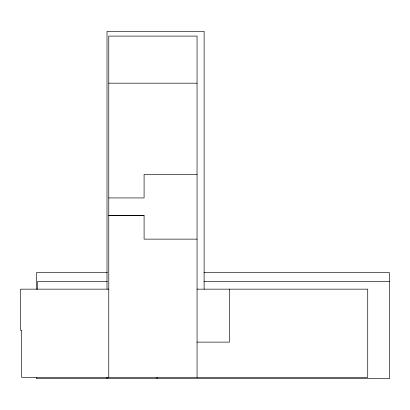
<?xml version="1.0" encoding="UTF-8"?>
<svg xmlns="http://www.w3.org/2000/svg" width="410" height="410" viewBox="0 0 410 410"><rect width="100%" height="100%" fill="white"/><g stroke="black" fill="none" stroke-linecap="round" stroke-linejoin="round"><path stroke-width="0.61" d="M144.089 215.542L108.778 215.593L144.089 215.593L144.089 239.132L197.056 239.132M108.778 83.179L197.056 83.179M197.056 174.399L144.089 174.399L144.089 197.938L108.778 197.938M107.394 272.681L36.387 272.681L36.387 289.27M203.99 272.681L389.5 272.681L389.5 378.614L36.387 378.614L36.387 377.338M107.312 281.506L37.566 281.506L37.566 289.142M203.934 281.506L389.5 281.506M108.742 289.158L20.5 289.158L20.5 330.352L21.679 330.352L21.679 377.436L367.724 377.436L367.724 289.158L196.984 289.158M196.959 342.124L229.426 342.124L229.426 289.158M204.118 289.163L204.118 31.385L107.01 31.385L107.01 289.091M197.056 377.436L197.056 36.095L108.778 36.095L108.778 377.436M157.035 377.436L157.035 378.614M107.01 377.333L107.01 378.614"/></g></svg>
